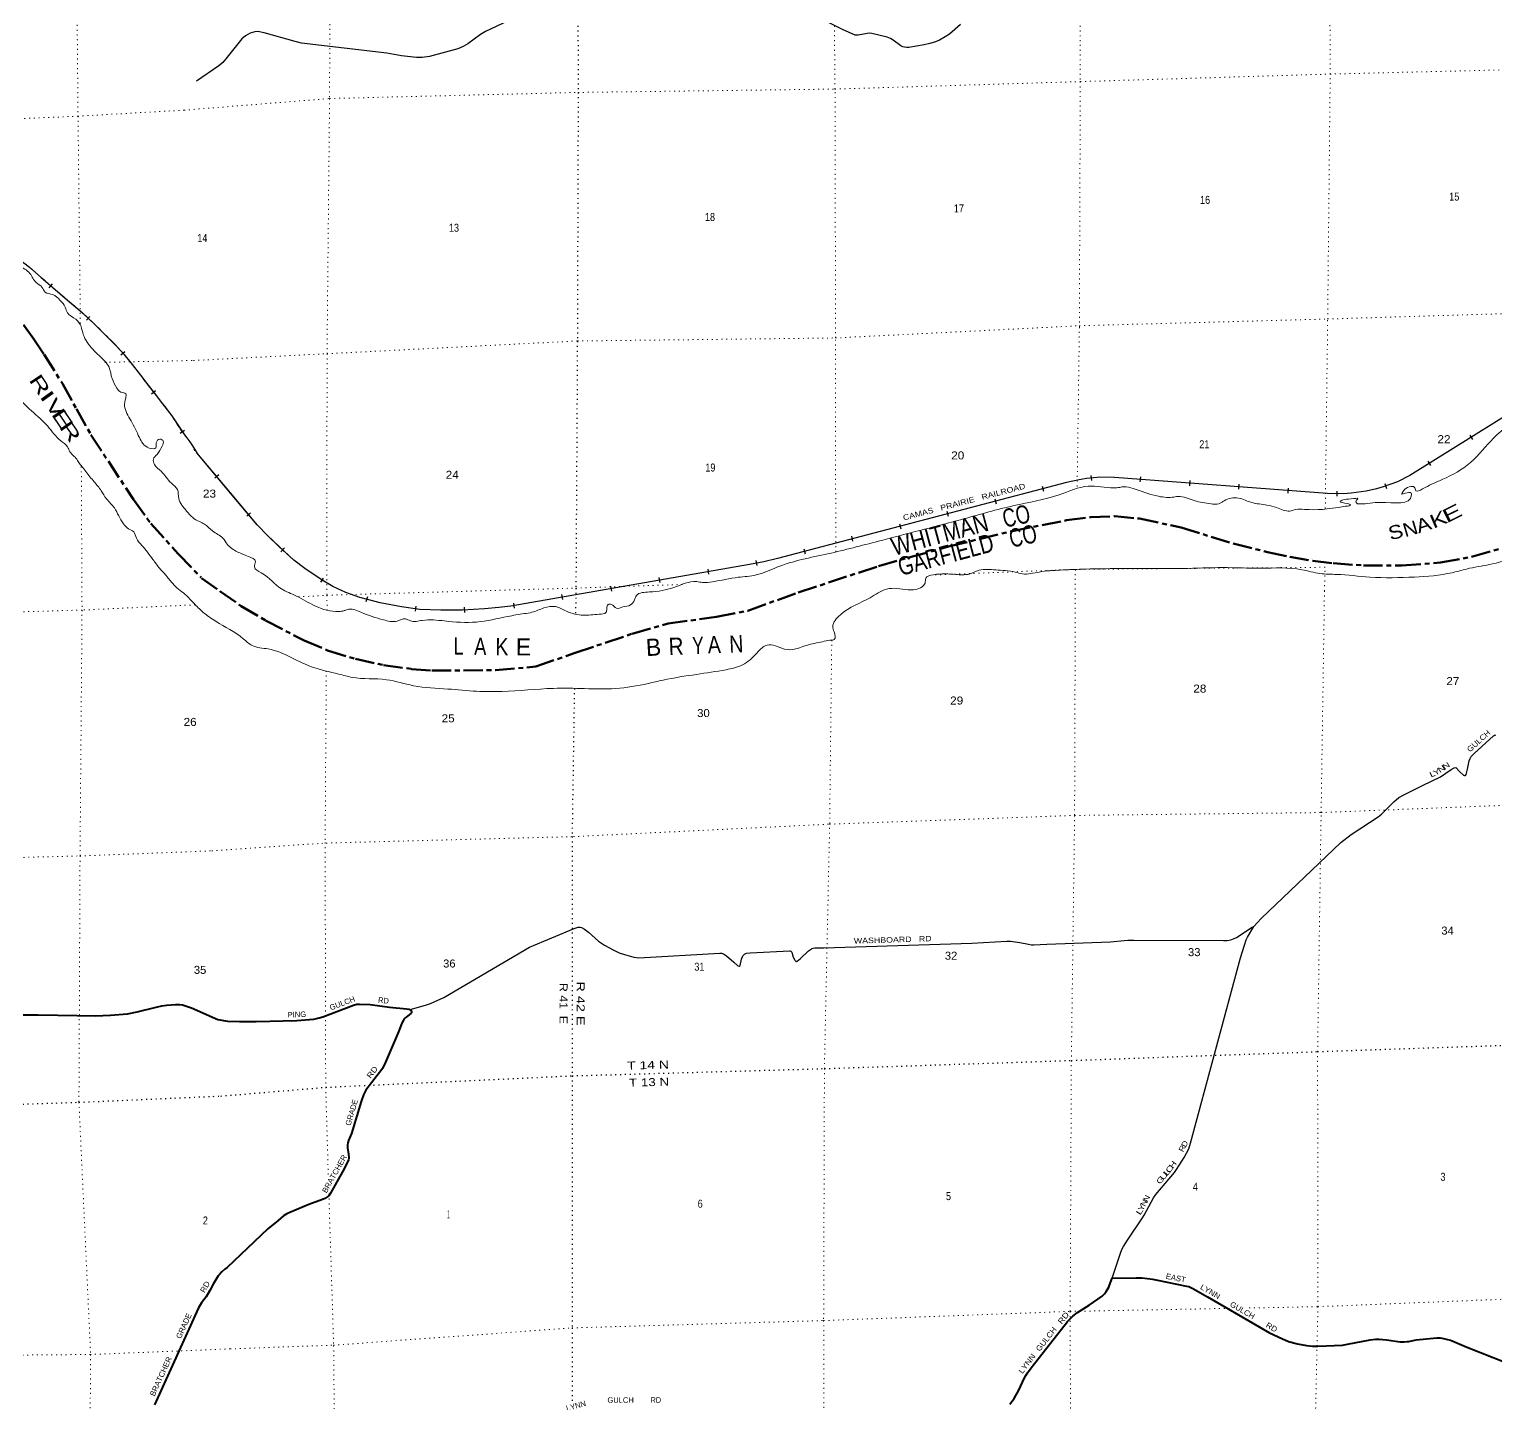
# Model space of a CAD drawing. Header units: feet. Extents: x 751810 to 1010326, y -353855 to -161247.
# Drawn here: x 846344 to 878420, y -303198 to -273133 of the extents above; entities that cross this region are included whole.
import ezdxf
from ezdxf.enums import TextEntityAlignment as Align

# ---------------------------------------------------------------- set-up
doc = ezdxf.new("R2010")
doc.units = ezdxf.units.FT
doc.header["$LTSCALE"] = 70
doc.linetypes.add('DOTTED', pattern=[1.5, 0.3, -1.2])
doc.linetypes.add('LONG_DASH_SHORT_DASH', pattern=[9.9, 6, -1.2, 1.5, -1.2])
for name, color, linetype, lineweight in [('11', 7, 'LONG_DASH_SHORT_DASH', 60), ('26', 7, 'Continuous', 40), ('29', 7, 'Continuous', 25), ('34', 7, 'Continuous', 25), ('39', 7, 'Continuous', 13), ('6', 7, 'DOTTED', 25), ('7', 7, 'DOTTED', 13)]:
    doc.layers.add(name, color=color, linetype=linetype, lineweight=lineweight)
for name, color, linetype in [('12', 7, 'Continuous'), ('27', 7, 'Continuous'), ('30', 7, 'Continuous'), ('41', 7, 'Continuous')]:
    doc.layers.add(name, color=color, linetype=linetype)

msp = doc.modelspace()

# ---------------------------------------------------------------- linework, layer by layer
at = {"layer": '11'}
for points in [[(839011.65, -276846.13), (839582.42, -276841.98), (840205.18, -276870.58), (840880.15, -276926.65), (841549.85, -277007.33), (842047.14, -277097.38), (842715.37, -277251.54), (843363.95, -277428.42), (844006.18, -277646.78), (844437.42, -277864.89), (844810.06, -278125.3), (845230.78, -278494.69), (845634.7, -278910.32), (845920.56, -279234.45), (846215.48, -279600.73), (846428.65, -279889.91), (846670.14, -280248.73), (847066.48, -280884.15), (847375.19, -281438.2), (847691.44, -282003.89), (848622.93, -283419.22), (849001.76, -283944.44), (849601.47, -284606.52), (850100.38, -285124.56)], [(850111.62, -285137.2), (850512.36, -285425.34), (850980.04, -285749.24), (851506.69, -286062.07), (852354.41, -286505.54), (852868, -286718.44), (853475.43, -286906.7), (854092.78, -287043.32), (854703.91, -287126.51), (855150.34, -287162.3), (856539.39, -287153.91), (857421.76, -287073.27), (858283.89, -286776.03), (859527.64, -286356.6), (860319.07, -286134.37), (861374.36, -285983.97), (862057.84, -285850.87), (863165.72, -285454.44), (864916.91, -284876.17), (866450.98, -284447.39), (867816.47, -284115.57), (869034.7, -283873.76), (869563.46, -283805.17), (870086.23, -283786.64), (870629.37, -283835.33), (871537.1, -284032.07), (872679, -284381.63), (873430.8, -284567.38), (873914.06, -284670.3), (873914.06, -284670.3), (874419.26, -284759.89), (874867.19, -284814.85), (875527.32, -284862.13), (876366.04, -284862.48), (877215.64, -284796.11), (877895.06, -284673), (878558.08, -284481.27)]]:
    msp.add_lwpolyline(points, dxfattribs=at)
at = {"layer": '26'}
for points in [[(850471.09, -294796.05), (850675.43, -294829), (850944.9, -294840.98), (851304.19, -294840.98), (852193.59, -294812.46), (852566.47, -294783.84), (852681.46, -294757.1), (852765.29, -294733.13), (853435.96, -294481.47), (853509.32, -294462), (853564.52, -294458.35), (853802.03, -294468.5), (854219.83, -294520.93), (854593, -294560.77), (854650.81, -294570.59), (854666.16, -294574.71), (854682.21, -294583.96), (854690.12, -294593.43), (854698.72, -294603.55), (854703.95, -294623.78), (854701.71, -294646.99), (854696.85, -294657.84), (854690.93, -294664.22), (854586.95, -294740.2), (854568.11, -294756.71), (854547.15, -294782.18), (854527.69, -294810.64), (854495.03, -294876.2), (854422.94, -295063.89), (854114.5, -295778.32), (854086.92, -295832.35), (854069.59, -295866.7), (854053.12, -295890.67), (853950.44, -296018.17), (853705.92, -296338.52), (853679.61, -296384.24), (853654.16, -296442.66), (853601.66, -296585.69), (853394.04, -297287.41), (853328.55, -297439.56), (853312.44, -297491.53), (853306.09, -297532.43), (853305.98, -297598.48), (853325.56, -297739.15), (853335.11, -297802.9), (853332.11, -297831.36), (853324.63, -297864.32), (853292.44, -297942.97), (853204.72, -298115.4), (852935.41, -298595.67), (852894.4, -298649.91), (852852.49, -298682.87), (852806.08, -298712.83), (852755.16, -298734.62), (852461.27, -298841.15), (852041.84, -299013.18), (851975.74, -299046.74), (851907.1, -299091.07), (851785.58, -299190.06), (851564.52, -299370.66), (850672.64, -300220.55)], [(846147.41, -294693.54), (846540.04, -294692.46), (847388.2, -294707.44), (847784.49, -294713.83), (848121.72, -294702.77), (848491.49, -294668.01), (848703.24, -294628.55), (849119.16, -294523.22), (849239.75, -294498.58), (849349.94, -294483.24), (849541.91, -294467.4), (849626.88, -294466.68), (849691.44, -294476.28), (849892.96, -294541.01), (850471.09, -294796.05)], [(850672.64, -300220.55), (850619.55, -300254.74), (850553.91, -300315.73), (850504.68, -300369.68), (850477.96, -300401.46), (850367.88, -300583.41), (850292.87, -300720.2), (850210.47, -300861.1), (850109.66, -300992.46), (850047.01, -301100.86), (849078.46, -303227.19)], [(867790.96, -303205.99), (867838.58, -303150.2), (867883.78, -303084.65), (867990.97, -302899.4), (868105.14, -302647.87), (868139.04, -302582.08), (868178.71, -302521.41), (868281.28, -302386.21), (869056.25, -301401.63), (869123.38, -301329.01), (869172.78, -301285.57), (869270.82, -301207.15), (869528.56, -301041.42), (869809.38, -300844.72), (869860.69, -300794.98), (869898.12, -300741.06), (869955.01, -300649.68), (869974.15, -300603.57), (870031.21, -300453.38)], [(870031.21, -300453.38), (870557.66, -300443.02), (870677.35, -300446.7), (870806.1, -300457.18), (870915.39, -300476.66), (871021.78, -300497.93), (871660.18, -300625.71), (871707.51, -300638.62), (871738.34, -300649.09), (871794.92, -300675.14), (872119.38, -300863.86), (873474.26, -301650.09), (873741.71, -301774.03), (873890.82, -301834.58), (874085.24, -301889.37), (874283.05, -301927.46), (874411.8, -301942.44), (874531.22, -301942.88), (875072.01, -301916.97), (875176.93, -301899.05), (875676.83, -301803.12), (875796.26, -301787.65), (875874.45, -301788.14), (876033.91, -301801.83), (876328.81, -301844.31), (876370.73, -301847.31), (876415.3, -301847.43), (876481.51, -301841.32), (876517.44, -301836.82), (876683.18, -301804.21), (877129.93, -301761.02), (877168.67, -301758.93), (877209.09, -301760.42), (877280.95, -301770.91), (877367.78, -301791.88), (877431.09, -301811.33), (877467.34, -301822.59), (877771.56, -301954.97), (878678.03, -302315.23)]]:
    msp.add_lwpolyline(points, dxfattribs=at)
at = {"layer": '29'}
for points in [[(857175.99, -272777.44), (856326.29, -273177.95), (856212.13, -273244.92), (855934.98, -273446.57), (855833.67, -273508.03), (855714.92, -273560.84), (855099.15, -273723.68), (854936.41, -273745.69), (854811.46, -273749.49), (854485.34, -273711.17), (854164.49, -273656.49), (852300.27, -273434.7), (852156.63, -273402.41), (851483.68, -273208.76), (851342.94, -273182.35), (851276.96, -273186.76), (851173.18, -273219.28), (851074.63, -273274.78), (850994.56, -273342.02), (850642.11, -273780.97), (850577.62, -273855.72), (850492.92, -273934.71), (850003.54, -274268.64)], [(866710.12, -273023.78), (866471.12, -273235.16), (866378.14, -273296.41), (866255.6, -273367.19), (866163.24, -273404.6), (866042.28, -273446.41), (865921.76, -273475.57), (865580.45, -273527.84), (865538.67, -273530.04), (865491.39, -273522.48), (865448.51, -273512.44), (865404.52, -273492.63), (865243.98, -273367.2), (865182.39, -273332.11), (865107.63, -273305.58), (864771.16, -273226.36), (864722.78, -273219.76), (864670.75, -273221.14), (864476.47, -273261.57), (864439.08, -273263.77), (864408.16, -273258.75), (864130.34, -273137.65), (863755.39, -272950.14)], [(873130.69, -292758.53), (873292.51, -292587.43), (875032.69, -290924.49), (875258.36, -290747.09), (875846.76, -290361.24), (875919.52, -290305), (876034.73, -290193.24), (876188.93, -290032.49), (876303.59, -289941.05), (876429.14, -289868.7), (876816.54, -289677.52), (877213.79, -289481.97), (877446.3, -289326.52), (877510.49, -289289.51), (877546.88, -289284.64), (877636.45, -289376.28), (877717.34, -289450.07), (877735.59, -289457.48), (877757.21, -289454.94), (877776.89, -289435.86), (877804.43, -289315.89), (877841.7, -289135.06), (877862.76, -289080.8), (877885.66, -289040.08), (877947.74, -288971.97), (878370.03, -288589.97), (878393.73, -288576.87), (878407.08, -288571.78), (878424.25, -288569.23)], [(854672.62, -294572.84), (855009.68, -294478.16), (855121.89, -294440.75), (855200.74, -294407.67), (855409.99, -294310.73), (857283.61, -293213.89), (858261.61, -292802.18), (858350.86, -292773.74), (858394.1, -292773.74), (858425.11, -292782.29), (858486.94, -292814.45), (858579.22, -292885.76), (858794.75, -293077.83), (858925.7, -293165.68), (859116.52, -293272.2), (859246.18, -293333.65), (859360.72, -293374.52), (859566.66, -293430.36), (859679.87, -293445.94), (861446.64, -293343.22), (861485.73, -293346.37), (861528.97, -293356.55), (861596.93, -293398.42), (861758.48, -293539.96), (861845.67, -293621.59), (861872.34, -293626.33), (861893.38, -293611.84), (861922.39, -293477.69), (861953.74, -293404.91), (861986.16, -293362.49), (862030.04, -293346.37), (862109.27, -293333.94), (862977.03, -293293.21), (862990.85, -293294.2), (863005.47, -293300.56), (863013.75, -293310.74), (863022.25, -293323.89), (863056.34, -293431.6), (863089.41, -293499.08), (863101.5, -293511.8), (863113.83, -293522.35), (863126.93, -293521.98), (863142.82, -293514.35), (863213.5, -293456.31), (863391.47, -293288.66), (863450.58, -293249.66), (863466.49, -293239.48), (863491.28, -293231.84), (863523.37, -293227.53), (863723.56, -293224.49), (866962.67, -293126.25), (867726.85, -293079.12), (867806.2, -293080.33), (868009.67, -293111.47), (868197.4, -293147.84), (868266.08, -293158.02), (868311.84, -293157.28), (868601.88, -293147.04), (869993.95, -293093.85), (870295.24, -293063.04), (870373.38, -293058.76), (870503.5, -293061.74), (872464.69, -293069.13), (872544.26, -293066.4), (872628.2, -293053.67), (872699.42, -293025.68), (872750.29, -292997.68), (873024.99, -292814.44), (873080.94, -292781.35), (873130.69, -292758.53)], [(870031.21, -300453.38), (870220.78, -299887.24), (870251.3, -299813.43), (870279.28, -299759.99), (870368.2, -299623.09), (870694.32, -299133.55), (870730.75, -299077.9), (870936.16, -298693.37), (870987.64, -298619.79), (871393.33, -298141.3), (871441.68, -298074.46), (871604.44, -297815.53), (871704.9, -297624.65), (871746.68, -297502.96), (872836.16, -293448.66), (872923.25, -293168.2), (872963.94, -293051.13), (872991.22, -292991.38), (873130.69, -292758.53)]]:
    msp.add_lwpolyline(points, dxfattribs=at)
at = {"layer": '34'}
for p, q in [((846777.62, -278784.39), (846849.98, -278700.73)), ((847594.74, -279496.38), (847669.87, -279415.2)), ((848348.05, -280252.18), (848429.85, -280177.73)), ((849014.85, -281103.5), (849102.32, -281035.8)), ((849645.24, -281964.34), (849738.17, -281904.35)), ((877856.79, -282010.62), (877915.2, -282104.55)), ((876933.38, -282581.82), (876991.8, -282675.75)), ((850488.46, -282879), (850403.76, -282950.14)), ((869566.41, -282894.26), (869581.21, -283003.88)), ((868500.5, -283128.46), (868528.57, -283235.45)), ((870647.69, -282921.06), (870639.28, -283031.35)), ((871730.14, -283006.26), (871721.72, -283116.55)), ((872799.44, -283085.23), (872791.02, -283195.52)), ((873881.88, -283170.43), (873873.47, -283280.72)), ((875997.37, -283071), (876033.99, -283175.37)), ((867464.06, -283403.12), (867492.13, -283510.1)), ((874947.6, -283233.79), (874947.43, -283344.4)), ((851184.22, -283712.72), (851099.39, -283783.7)), ((866413.16, -283676.17), (866441.24, -283783.16)), ((865376.72, -283950.83), (865404.8, -284057.82)), ((851922.69, -284477.73), (851848.55, -284559.81)), ((863289.39, -284498.54), (863317.46, -284605.53)), ((864325.82, -284223.88), (864353.9, -284330.87)), ((862237.94, -284755.06), (862259.65, -284863.52)), ((852773.33, -285136.92), (852711.43, -285228.58)), ((860113.9, -285127.93), (860132.83, -285236.91)), ((861184.13, -284944.72), (861203.05, -285053.7)), ((859057.95, -285313.96), (859076.88, -285422.94)), ((853739.88, -285549.87), (853708.45, -285655.92)), ((854796.76, -285754.62), (854781.48, -285864.17)), ((855857.35, -285776.88), (855863.04, -285887.35)), ((856931.78, -285683.21), (856950.7, -285792.19)), ((857987.73, -285497.18), (858006.65, -285606.16))]:
    msp.add_line(p, q, dxfattribs=at)
for points in [[(846100.78, -278143.83), (846345.65, -278338.73), (846601.45, -278559.81), (846857.09, -278780.94), (847178.66, -279055.44), (847499.82, -279330.58), (847748.64, -279560.87), (847989.84, -279799.53), (848205.77, -280014.75), (848410.82, -280240.02), (848595.53, -280468.45), (848775.98, -280700.03), (848913.06, -280877.78), (849050.09, -281055.56), (849256.65, -281322.45), (849461.32, -281590.9), (849594.53, -281785.08), (849722.27, -281983), (849855.72, -282156.22), (849916.47, -282245.63)], [(879774.63, -280882.21), (876542.86, -282892.06), (876271.86, -283032.55), (875960.33, -283141.86), (875812.21, -283185.85), (875587.17, -283233.75), (875260.7, -283277.43), (875098.84, -283291.24), (874740.22, -283290.68), (870079.06, -282935.05), (869759.73, -282933.28), (869623.41, -282941.67), (869472.69, -282962.01), (869310, -282987.14), (869030.41, -283048.56), (862710.42, -284706.91), (862408.26, -284779.32), (862097.11, -284841.58), (856874.81, -285748.52), (856611.99, -285782.59), (856300.85, -285811.33), (855820.61, -285836.06), (855348.28, -285840.06), (854884.28, -285821.96), (854481.81, -285765.82), (854021.94, -285681.2), (853739.55, -285609.44), (853572.26, -285559.86), (853265.87, -285454.48), (852981.4, -285325.02), (852748.78, -285186.22), (852367.29, -284928.59), (852131.23, -284743.17), (851799.51, -284443.57), (851561.6, -284216.35), (851330.53, -283972.66), (850863.9, -283414.99), (850009.55, -282397.71)], [(849916.57, -282245.82), (849968.86, -282335.65), (850010.3, -282394.57)]]:
    msp.add_lwpolyline(points, dxfattribs=at)
at = {"layer": '34', "lineweight": 13}
msp.add_lwpolyline([(879774.03, -280881.29), (876542.32, -282891.1), (876271.42, -283031.54), (875959.99, -283140.81), (875811.94, -283184.78), (875586.98, -283232.67), (875260.58, -283276.34), (875098.79, -283290.14), (874740.26, -283289.58), (870079.1, -282933.95), (869759.7, -282932.18), (869623.3, -282940.57), (869472.53, -282960.92), (869309.8, -282986.06), (869030.15, -283047.49), (862710.15, -284705.84), (862408.02, -284778.25), (862096.91, -284840.5), (856874.65, -285747.43), (856611.87, -285781.5), (856300.77, -285810.23), (855820.58, -285834.96), (855348.3, -285838.96), (854884.38, -285820.86), (854481.99, -285764.73), (854022.18, -285680.12), (853739.84, -285608.38), (853572.6, -285558.81), (853266.28, -285453.46), (852981.91, -285324.04), (852749.37, -285185.29), (852367.94, -284927.7), (852131.94, -284742.33), (851800.26, -284442.76), (851562.38, -284215.57), (851331.35, -283971.93), (850864.74, -283414.28), (850010.39, -282397)], dxfattribs=at)
msp.add_spline([(818478.12, -281746.02), (818717.25, -281592.39), (819292.21, -281189.36), (819862.55, -280762.29), (820394.08, -280310.02), (821005.96, -279855.73), (821638.06, -279487.51), (822098.27, -279240.38), (823454.15, -278553.99), (824218.78, -278180.43), (824605.4, -278045.89), (825130.08, -277885.74), (826118.3, -277613.27), (827402.09, -277262.92), (827855.79, -277158.91), (828228.43, -277109.28), (829004.38, -277031.41), (829832.56, -276952.22), (830283.79, -276910.69), (830915.75, -276862.61), (831737.95, -276622.5), (832941.46, -276358.72), (833636.56, -276262.74), (833975.05, -276213.97), (834420.45, -276180.64), (834896.73, -276176.74), (835342.53, -276159.5), (836105.91, -276142.35), (837132.79, -276132.67), (838348.44, -276116.24), (839281.06, -276114.96), (839991.64, -276157.52), (840685, -276234.74), (841304.77, -276344.01), (841915.25, -276483.71), (842609.87, -276693.79), (843455.95, -276932.27), (844489.18, -277260.69), (845259, -277585.65), (845847.12, -277959.47), (846344.95, -278339.58), (846856.37, -278781.77), (847499.09, -279331.4), (847989.06, -279800.31), (848409.98, -280240.74), (848775.11, -280700.7), (849049.22, -281056.23), (849460.43, -281591.54), (849721.37, -281983.64), (849957.41, -282344.15), (849959.62, -282352.15)], degree=3, dxfattribs=at)
at = {"layer": '39'}
for points in [[(835133.54, -276243.27), (835316.94, -276262.83), (835789.35, -276265.06), (836327.65, -276249.53), (836755.12, -276222.69), (837158.47, -276227.43), (837970.97, -276214.3), (838913.43, -276204.73), (839658.12, -276244.42), (840227.3, -276258.32), (840411.54, -276312.08), (840602.67, -276319.36), (840971.56, -276362.45), (841561.11, -276468.45), (842079.43, -276620.53), (842182.23, -276632.04), (842186.26, -276551.41), (842136.96, -276508.35), (842029.95, -276488.89), (842012.98, -276453.07), (841914.35, -276447.5), (841593.94, -276332.72), (841448.16, -276290.08), (841453.39, -276257.73), (841628.7, -276275.47), (841901.48, -276333.05), (842159.74, -276372.88), (842331.2, -276316.22), (842475.51, -276217.97), (842508.11, -276154.73), (842564.66, -276165.4), (842563.82, -276294.27), (842487.45, -276457.27), (842330.4, -276527.65), (842239.39, -276586.31), (842248.81, -276642.45), (842415.62, -276722.83), (842770.14, -276834.73), (842940.07, -276878.78), (843107.49, -276902.77), (843333, -276999.79), (844140.47, -277221.12), (844766.7, -277428.89), (845151.82, -277640.69), (845302.61, -277723.48), (845598.31, -277895.25), (846114.71, -278295.03), (846356.32, -278474.2), (846495.93, -278674.05), (846620.95, -278771.58), (846691.98, -278880.53), (846854.17, -278936.86), (847018.06, -279061.6), (847130.31, -279211.81), (847177.63, -279337.46), (847357.89, -279473.87), (847474.4, -279634.03), (847524.93, -279807.93), (847609.51, -279976.95), (847870.02, -280270.41), (848087.41, -280526.69), (848153.73, -280770.66), (848261.5, -280983.39), (848348.11, -281071.82), (848453.51, -281107.43), (848451.68, -281196.06), (848427.88, -281371.83), (848568.51, -281694.47), (848750.47, -282062.38), (848967.2, -282292.51), (849109.83, -282288.93), (849119.1, -282175.94), (849197.56, -282097.46), (849275.03, -282141.83), (849247.54, -282249.23), (849137.51, -282433.2), (849057.64, -282535.87), (849082.62, -282652.02), (849227.01, -282801.42), (849450.52, -283061.58), (849582.56, -283199.2), (849613.55, -283395.74), (849785.18, -283671.29), (849917.37, -283814.95), (850066.09, -283900.9)], [(842981.44, -278146.19), (843178.87, -278245.93), (843594.48, -278471.07), (843949.27, -278675.58), (844363.75, -279017.52), (844611.76, -279293.17), (844662.65, -279400.62), (844654.9, -279493.43), (844655.32, -279592.07), (844699.45, -279669.49), (844787.68, -279661.23), (844830.09, -279587.68), (844840.35, -279514.94), (844886.45, -279509.76), (844938.86, -279597.03), (845101.56, -279836.57), (845163.29, -279975.96), (845155.39, -280062.74), (845181.48, -280142.62), (845141.29, -280224.16), (845129.02, -280296.95), (845247.02, -280354.39), (845452.09, -280437.83), (845607.54, -280546.68), (845712.72, -280654.78), (846045.66, -281113.53), (846390.32, -281477.35), (846746.39, -281814.72), (847029.6, -282131.77), (847181.68, -282266.87), (847228.5, -282372.41), (847325.5, -282474.67), (847398.05, -282563.45), (847425.3, -282609.08), (847495.74, -282693.89), (847576.82, -282802.59), (847765.43, -283033.42), (847914.94, -283226.98), (848029.84, -283403.29), (848205.66, -283604.24), (848298.37, -283777.08), (848405.14, -283949.57), (848512.38, -284059.62), (848626.52, -284123.2), (848686.29, -284264.65), (848806.83, -284424.71), (849047.5, -284728.73), (849197.1, -284926.32), (849358.36, -285107.5), (849507.52, -285286.98), (849786.73, -285523.59), (849939.45, -285684.85), (850139.61, -285884)], [(876361.47, -283299.82), (876429.33, -283200.24), (876564.66, -283132.18), (876639.43, -283147.27), (876674.87, -283226.48), (876819.49, -283188.3), (877188.5, -283009.84), (877799.04, -282670.24), (878319.06, -282134.71), (878675.7, -281807.53), (879115.11, -281495.11), (879867.43, -281050.89), (880316.76, -280736.05), (880759.13, -280399.3), (881180.56, -279980.4), (881420.03, -279740.01)], [(850066.09, -283900.9), (850175.87, -283955.64), (850349.35, -284104.9), (850578.57, -284264.91), (850672.42, -284398.2), (850891.74, -284560.63), (851136.55, -284663.54), (851291.71, -284778.18), (851278.12, -284835.2), (851268.62, -284894.07), (851418.38, -285023.06), (851858.12, -285374.09), (852187.35, -285530), (852601.4, -285748.99), (853115.41, -285869.11), (853230.81, -285850.26), (853297.77, -285823.32), (853598.94, -285885.6), (854088.85, -286051.07), (854392.47, -286076.95), (854570.74, -286029.32), (854680.81, -286073.21), (854938.8, -286062.65), (855426.16, -286074.95), (856124.37, -286098.79), (856806.38, -285978.1), (857172.3, -285914.72), (857337.35, -285885.77), (857599.72, -285790.33), (857852.94, -285761.81), (858091.58, -285860.94), (858464.04, -285950.55), (858805.68, -285928.49), (858958.3, -285889.98), (858976.68, -285804.53), (859004.81, -285712.63), (859078.98, -285713.62), (859186.67, -285795.93), (859325.81, -285770.06), (859496.17, -285724.77), (859581.6, -285614.39), (859627.64, -285519.74), (859908.78, -285441.68), (860439.49, -285343.31), (860944.91, -285215.74), (861071.94, -285234.73), (861289.67, -285219.77), (861852.38, -285120.09), (862244.9, -285069.73), (862692.51, -284902.17), (863811.79, -284606.28), (864915.93, -284331.17), (865724.32, -284120.6), (866780.29, -283843.43), (867881.74, -283552.29), (868871.27, -283314.14), (869506.44, -283128.82), (870062.92, -283164.51), (870198.65, -283152.9), (870290.22, -283139.07), (870490.28, -283179.28), (871006.01, -283339.65), (871345.8, -283368.09), (871471.37, -283352.86), (871825.75, -283441.2), (872193.43, -283512.85), (872361.6, -283510), (872424.56, -283483.22), (872483.01, -283444.53), (872793.19, -283389.48), (873077.66, -283482.69), (873416.66, -283539.39), (873629.41, -283595.21), (873913.1, -283670.31), (874041.98, -283638.82), (874238.14, -283634.82), (875136.81, -283567.76), (875243.6, -283535.16), (875180.32, -283507.5), (875021.91, -283457.52), (875064.88, -283431.56), (875260.18, -283407.43), (875402.26, -283403.63), (875361.02, -283469.85), (875380.39, -283501.32), (875449.17, -283516.66), (875914.46, -283481.47), (876578.58, -283317.14), (876572.86, -283277.04), (876442.86, -283282.37), (876361.47, -283299.82)], [(850139.61, -285884), (850422.35, -286082.96), (851025.28, -286464.91), (851215.9, -286612.38), (851569.76, -286688.64), (852060.27, -286868.19), (852513.98, -287077.49), (853111.8, -287236.52), (853403.4, -287309.28), (854158.9, -287361.02), (854749.51, -287492.12), (855497.88, -287564.32), (856129.04, -287613.09), (856684.22, -287618.58), (857807.23, -287550.41), (858488.59, -287554.78), (859169.68, -287553.1), (859878.21, -287443.42), (860207.61, -287369.43), (860939.54, -287244.68), (861584.24, -287141.64), (861944.35, -287036.15), (862257.83, -286777.28), (862439.45, -286620.62), (862617.1, -286605.27), (862806.37, -286674.16), (863031.91, -286701.22), (863346.54, -286609.69), (863693.68, -286528.92), (863856.64, -286498.05), (863952.12, -286482.04), (863949.06, -286316.8), (863920.07, -286201.02), (864085.21, -285940.17), (864734.38, -285566.72), (865095.04, -285380.54), (865322.69, -285363.15), (865568.49, -285395.44), (865874.07, -285326.46), (865936.88, -285249.27), (865954.31, -285141.67), (866119.29, -285064.34), (866609.88, -285058.36), (866905.95, -285048.25), (867118.84, -284966.94), (867483.09, -284958.07), (867909.83, -285005.13), (868067.8, -285045.04), (868436.76, -285005.73), (868896.84, -284963.01), (869377.85, -284943.86), (870076.63, -284929.49), (870797.44, -284927.21), (871580.79, -284927.39), (872447.45, -284908.04), (873279.48, -284922.36), (874180.37, -284954.04), (874576.94, -285038.64), (874940.69, -285057.8), (875668.2, -285115.26), (876644.59, -285115.26), (877467.82, -285019.49), (877850.72, -284923.71), (878348.49, -284827.94), (879535.47, -284272.45), (880055.94, -283959.21), (880577.5, -283753.88), (880864.67, -283586.27), (881132.69, -283495.29), (881564.74, -283473.73)]]:
    msp.add_spline(points, degree=3, dxfattribs=at)
at = {"layer": '6'}
for points in [[(858343.36, -272531.93), (858349.44, -274512.93), (858331.77, -279954.5), (858300.39, -285356.3), (858291.7, -285918.81)], [(858266.44, -287553.26), (858216.38, -290792.52), (858217.84, -296025.59), (858215.35, -301541.16), (858218.75, -303138.23)], [(850533.22, -296468.03), (852827.33, -296276.59), (858217.84, -296025.59), (863738.56, -295868.08), (869138.16, -295689.31), (874525.16, -295496.93), (879950.5, -295311.06), (882023.32, -295384.87)], [(819043.32, -297550.57), (820585.81, -297505.78), (825946.57, -297345), (831306.98, -297170.12), (836666.65, -296965.07), (842107.26, -296782.14), (847429.41, -296604.2), (850533.22, -296468.03)]]:
    msp.add_lwpolyline(points, dxfattribs=at)
at = {"layer": '7'}
msp.add_line((847992.96, -280418.44), (849935.34, -280377.51), dxfattribs=at)
for points in [[(874693.06, -283612.12), (874745.16, -279469.89), (874800.44, -274111.48), (874776.54, -268681.7), (874625.88, -263005.02), (874537.91, -258139.59)], [(863983.48, -284563.59), (863980.45, -279884.51), (863967.95, -274440.14), (863917.19, -268991.29), (863779.06, -263279.82), (863602.7, -258555.46)], [(847202.9, -259169.31), (847236.28, -263814.6), (847361.02, -269676.53), (847408.96, -275033.02), (847460.23, -279599.5)], [(852667.48, -258966.07), (852706.77, -263575.95), (852929.47, -269344.45), (852911.86, -274646.87), (852856.14, -280229.15), (852853.75, -285512.8), (852857.49, -285837.46)], [(869322.08, -269694.32), (869334.15, -274276.85), (869313.39, -279645.95), (869264.62, -283193.28)], [(849731.86, -274900.81), (852911.86, -274646.87), (858349.44, -274512.93), (863967.95, -274440.14), (869334.15, -274276.85), (874800.44, -274111.48), (880202.11, -273981.02), (881199.77, -274012.45)], [(849731.86, -274900.81), (847408.96, -275033.02), (841953.52, -275266.65), (836528.5, -275348.52), (834678.6, -275423.19)], [(849935.34, -280377.51), (852856.14, -280229.15), (858333.6, -279950.39), (863980.45, -279884.51), (869312.18, -279617.77), (874745.16, -279469.89), (880225.45, -279303.95), (881403.54, -279300.73)], [(847480.81, -282697.81), (847497.02, -285836.79), (847453.05, -291215.72), (847429.41, -296604.2), (847684.35, -302122.6), (847665.47, -304939.98)], [(874688.98, -284900.94), (869225.61, -284947.21), (866092.46, -285071.2)], [(869225.61, -284947.21), (869209.44, -290330.24), (869138.16, -295689.31), (869112.56, -301179.6), (869119.91, -304135.73)], [(874468.7, -303932.09), (874531.43, -301076.67), (874525.16, -295496.93), (874601.95, -290266.7), (874675.11, -285419.78), (874688.98, -284900.94)], [(852231.5, -285549.62), (852853.75, -285512.8), (858300.39, -285356.3), (860698.47, -285275.27)], [(849972.4, -285721.82), (847497.02, -285836.79), (842033.71, -285996.13), (836613.43, -286188.61), (831214.16, -286336.27), (825876.12, -286603.2), (820514.84, -286824.4), (819229.63, -286880.26)], [(863896.86, -286494.41), (863851.41, -290497.22), (863736.38, -295864.13), (863719.9, -301380.27), (863729.69, -304339.68)], [(852839.47, -287166.7), (852814.62, -290920.96), (852827.33, -296276.59), (852883.45, -298188.96)], [(850333.93, -291104.58), (852839.22, -290934.07), (858246.46, -290793.3), (863848.44, -290521.55), (869209.44, -290330.24), (874601.95, -290266.7), (879996.09, -290053.87), (881818.94, -290080.87)], [(818855.83, -292310.33), (820564.87, -292265.4), (825937.4, -292011.7), (831238.81, -291808.1), (836611.35, -291554.4), (842019.37, -291354.18), (847453.05, -291215.72), (850333.93, -291104.58)], [(852896.61, -298607.84), (853000.96, -301928.12), (853024.18, -304740.98)], [(873027.51, -301105.27), (874531.43, -301076.67), (879905.4, -300860.63), (882232.46, -300812.06)], [(850738.77, -302000.02), (852996.53, -301918.22), (858215.35, -301541.16), (863719.9, -301380.27), (869112.56, -301179.6), (872594.24, -301113.49)], [(850738.77, -302000.02), (847684.35, -302122.6), (842214.2, -302167.35), (836725.14, -302260.89), (831377.51, -302546.18), (825993.09, -302725.68), (820585.9, -302797.03), (819233.04, -302853.14)]]:
    msp.add_lwpolyline(points, dxfattribs=at)

# ---------------------------------------------------------------- texts
at = {"layer": '12'}
for s, rotation, width, p in [('CO', 12.299, 0.75, (867681.36, -284038.35)), ('WHITMAN', 15.002, 0.85, (865260.44, -284653.66)), ('GARFIELD', 14.928, 0.8, (865408.08, -285092.78)), ('CO', 12.497, 0.75, (867829.07, -284475.1))]:
    msp.add_text(s, height=400, rotation=rotation, dxfattribs=dict(at, width=width)).set_placement(p)
at = {"layer": '27'}
for s, rotation, p in [('GULCH', 20.568, (852938.51, -294595.47)), ('GRADE', 73.518, (853368.33, -297127.56)), ('GRADE', 65.511, (849656.56, -301789.18)), ('LYNN', 15.91, (858105.95, -303363.44))]:
    msp.add_text(s, height=120, rotation=rotation, dxfattribs=at).set_placement(p)
for s, rotation, width, p in [('RD', 352.847, 0.85, (853967.7, -294421.56)), ('PING', 1.837, 0.9, (851997.36, -294750.52)), ('RD', 52.646, 1.2, (853807.86, -296093.79)), ('BRATCHER', 60.719, 1.05, (852844.92, -298603.03)), ('RD', 59.68, 1.1, (850174.83, -300783.39)), ('EAST', 348.681, 1.05, (871196.43, -300463.29)), ('LYNN', 329.816, 1.1, (871944.24, -300681.01)), ('GULCH', 329.874, 1.05, (872596.22, -301059.64)), ('RD', 51.327, 1.2, (868925.35, -301469.05)), ('RD', 329.874, 1.1, (873380.05, -301514.49)), ('GULCH', 51.793, 1.1, (868444.5, -302065.75)), ('LYNN', 52.814, 1.15, (868067.43, -302555.42)), ('BRATCHER', 65.511, 1.05, (849083.23, -303047.84)), ('GULCH', 359.808, 0.9, (858989.66, -303177.67)), ('RD', 359.958, 0.8, (859932.87, -303177.55))]:
    msp.add_text(s, height=120, rotation=rotation, dxfattribs=dict(at, width=width)).set_placement(p)
at = {"layer": '30'}
for s, rotation, width, p in [('GULCH', 42.132, 1.1, (877858.78, -288953.17)), ('WASHBOARD   RD', 1.737, 1.2, (864382.43, -293134.47))]:
    msp.add_text(s, height=120, rotation=rotation, dxfattribs=dict(at, width=width)).set_placement(p)
for s, rotation, width, p in [('Y', 30.209, 1.35, (877159, -289430.05)), ('N', 33.766, 1.35, (877267.38, -289361.94)), ('N', 33.766, 1.35, (877370.79, -289292.8)), ('L', 26.209, 1.4, (877063.37, -289476.6)), ('R', 62.242, 1.2, (871615.59, -297644.06)), ('D', 63.051, 1.15, (871671.11, -297540.93)), ('C', 52.707, 1.45, (871332.33, -298099.63)), ('H', 54.119, 1.35, (871406.3, -298003.93)), ('G', 49.707, 1.4, (871130.36, -298343.22)), ('U', 49.707, 1.55, (871204.63, -298255.61)), ('L', 49.707, 1.9, (871277.39, -298169.81)), ('N', 61.89, 1.2, (870835.17, -298733.87)), ('Y', 61.89, 1.3, (870726.7, -298936.9)), ('N', 61.89, 1.2, (870781.27, -298834.77)), ('L', 56.79, 1.65, (870681.59, -299025.18))]:
    msp.add_text(s, height=120, rotation=rotation, dxfattribs=dict(at, width=width)).set_placement(p, align=Align.CENTER)
at = {"layer": '34', "width": 1.2}
msp.add_text('CAMAS   PRAIRIE   RAILROAD', height=120, rotation=14.703, dxfattribs=at).set_placement((866807.4, -283528.48), align=Align.CENTER)
at = {"layer": '41'}
for s, height, rotation, width, p in [('R', 300, 303.446, 1.55, (846448.47, -280990.36)), ('I', 300, 305.446, 1.9, (846614.42, -281245.65)), ('V', 300, 303.344, 1.5, (846788.3, -281499.6)), ('E', 300, 304.09, 1.75, (846942.48, -281743.44)), ('R', 300, 305.09, 1.6, (847117.62, -282019.57)), ('E', 300, 26.472, 1.55, (877532.07, -283850.65)), ('A', 300, 18.515, 1.2, (876887.31, -284111.19)), ('K', 300, 23.125, 1.35, (877225.77, -283990.33)), ('S', 300, 15.255, 1.2, (876271.62, -284272.66)), ('N', 300, 16.515, 1.1, (876594.29, -284199.6)), ('L', 375, 359.079, 0.8, (855730.76, -286810.25)), ('R', 375, 2.079, 0.9, (860498.18, -286814.42)), ('Y', 375, 1.953, 0.75, (860977.34, -286798.25)), ('A', 375, 2.397, 0.85, (861333.64, -286779.71)), ('N', 375, 2.753, 0.85, (861817.71, -286764.36)), ('A', 375, 358.953, 0.8, (856206.28, -286818.53)), ('K', 375, 359.397, 0.85, (856679.16, -286825.84))]:
    msp.add_text(s, height=height, rotation=rotation, dxfattribs=dict(at, width=width)).set_placement(p, align=Align.CENTER)
for s, rotation, p in [('E', 359.753, (857152.48, -286829.56)), ('B', 3.352, (860008.21, -286836.23))]:
    msp.add_text(s, height=375, rotation=rotation, dxfattribs=at).set_placement(p, align=Align.CENTER)
at = {"layer": '6'}
for s, rotation, width, p in [('R 41  E', 270.016, 1.15, (857942.4, -294444.02)), ('R 42 E', 270.016, 1.35, (858317.4, -294443.91)), ('T 14 N', 1.634, 1.3, (859880.64, -295878.11)), ('T 13 N', 1.634, 1.25, (859903.07, -296252.9))]:
    msp.add_text(s, height=175, rotation=rotation, dxfattribs=dict(at, width=width)).set_placement(p, align=Align.CENTER)
at = {"layer": '7'}
for s, width, p in [('16', 0.85, (872063.2, -276951.27)), ('15', 0.85, (877514.54, -276879.62)), ('17', 0.85, (866678.85, -277137.86)), ('13', 0.85, (855632.7, -277560.93)), ('18', 0.85, (861233.14, -277325.22)), ('14', 0.85, (850127.73, -277787.39)), ('21', 0.85, (872047.05, -282297.04)), ('22', 1.1, (877289.57, -282186.4)), ('20', 1.1, (866653.55, -282541.18)), ('24', 1.1, (855595.31, -282965.05)), ('19', 0.85, (861241.78, -282806.44)), ('23', 1.1, (850284.68, -283377.09)), ('27', 1.1, (877483.32, -287478.44)), ('28', 1.1, (871948.34, -287642.48)), ('30', 1.05, (861090.51, -288177.56)), ('29', 1.1, (866629.8, -287903.35)), ('25', 1.1, (855505.45, -288293.77)), ('34', 1.05, (877366.91, -292936.52)), ('36', 1.05, (855531.84, -293656.63)), ('32', 1.05, (866506.78, -293486.06)), ('33', 1.05, (871826.4, -293408.04)), ('31', 0.85, (861001.61, -293726.94)), ('3', 0.85, (877266.64, -298322.02)), ('5', 0.85, (866450.58, -298745.21)), ('4', 0.85, (871851.78, -298538.93)), ('6', 0.85, (861019.76, -298911.31)), ('1', 0.4, (855512.93, -299144.72))]:
    msp.add_text(s, height=175, dxfattribs=dict(at, width=width)).set_placement(p, align=Align.CENTER)
for s, width, p in [('26', 1.1, (849718.42, -288371.3)), ('35', 1.05, (849942.85, -293796.03)), ('2', 0.85, (850138.64, -299277.41))]:
    msp.add_text(s, height=175, dxfattribs=dict(at, width=width)).set_placement(p)

doc.saveas('drawing.dxf')
